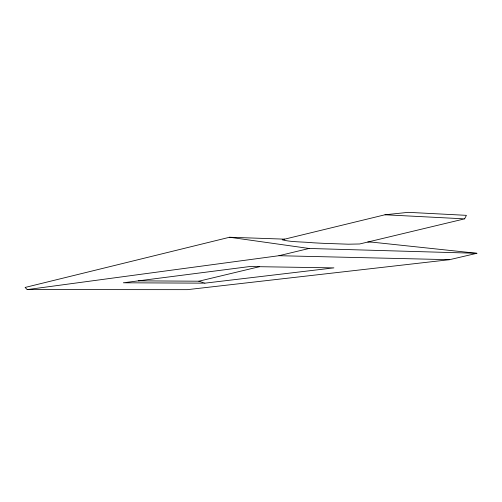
<?xml version="1.0" encoding="UTF-8"?>
<svg xmlns="http://www.w3.org/2000/svg" width="502" height="502" viewBox="0 0 502 502"><rect width="100%" height="100%" fill="white"/><g stroke="black" fill="none" stroke-linecap="round" stroke-linejoin="round"><path stroke-width="0.75" d="M464.601 218.859L466.414 215.345L408.295 212.34L385.009 214.774L282.149 239.768C290.696 242.146 302.97 241.763 312.683 242.755A596.752 86.143 -6.8 0 0 323.508 243.332L348.332 244.198L359.645 243.978L464.595 218.859L385.009 214.774M284.665 239.153L229.602 237.245L25.1 287.451L27.196 289.598L187.328 289.66L449.541 259.685L476.9 253.297L372.459 242.19L367.79 242.027M27.196 289.598L278.961 255.706L309.063 248.465L476.9 253.297M138.389 280.85L198.848 281.208L259.39 266.7M204.872 283.159L333.912 267.873L249.701 266.549L123.341 282.789L204.872 283.159L198.848 281.208M278.961 255.706L449.541 259.685M229.602 237.245L309.063 248.465"/></g></svg>
